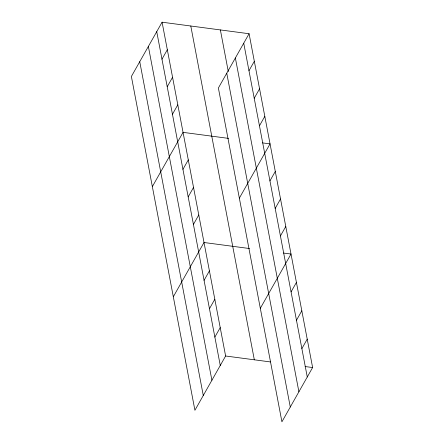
<?xml version="1.0" encoding="UTF-8"?>
<svg xmlns="http://www.w3.org/2000/svg" width="444" height="444" viewBox="0 0 444 444"><rect width="100%" height="100%" fill="white"/><g stroke="black" fill="none" stroke-linecap="round" stroke-linejoin="round"><path stroke-width="0.67" d="M162.082 22.2L131.38 76.468L194.916 410.267L225.619 355.999L162.082 22.2L249.084 33.733L312.62 367.532L281.918 421.8L218.381 88.001L249.084 33.733M161.971 59.196L167.321 49.739M167.216 86.735L172.566 77.278M172.455 114.275L177.805 104.817M152.348 186.619L183.05 132.356L228.566 138.389M182.939 169.353L188.289 159.89M248.979 70.729L254.329 61.272M188.178 196.892L193.534 187.429M254.218 98.268L259.568 88.811M193.423 224.431L198.773 214.968M259.457 125.807L264.813 116.35M173.31 296.775L204.012 242.507L249.534 248.54M239.349 198.152L270.052 143.889L262.532 142.89M204.062 280.342L209.413 270.879M269.941 180.886L275.291 171.428M209.463 308.713L214.813 299.256M275.186 208.425L280.536 198.968M214.863 337.085L220.218 327.628M280.425 235.964L285.775 226.501M260.317 308.308L291.02 254.04L283.5 253.047M291.07 291.875L296.42 282.417M296.47 320.246L301.82 310.789M301.87 348.618L307.22 339.161M225.619 355.999L270.463 361.943M305.1 366.539L312.62 367.532M243.734 43.196L307.27 376.995M235.37 57.981L298.901 391.78M220.374 29.926L228.299 71.573M226.751 73.216L290.282 407.015M190.792 26.007L254.329 359.807M156.732 31.657L220.263 365.456M148.363 46.448L211.899 380.247M139.743 61.683L203.28 395.482"/></g></svg>
